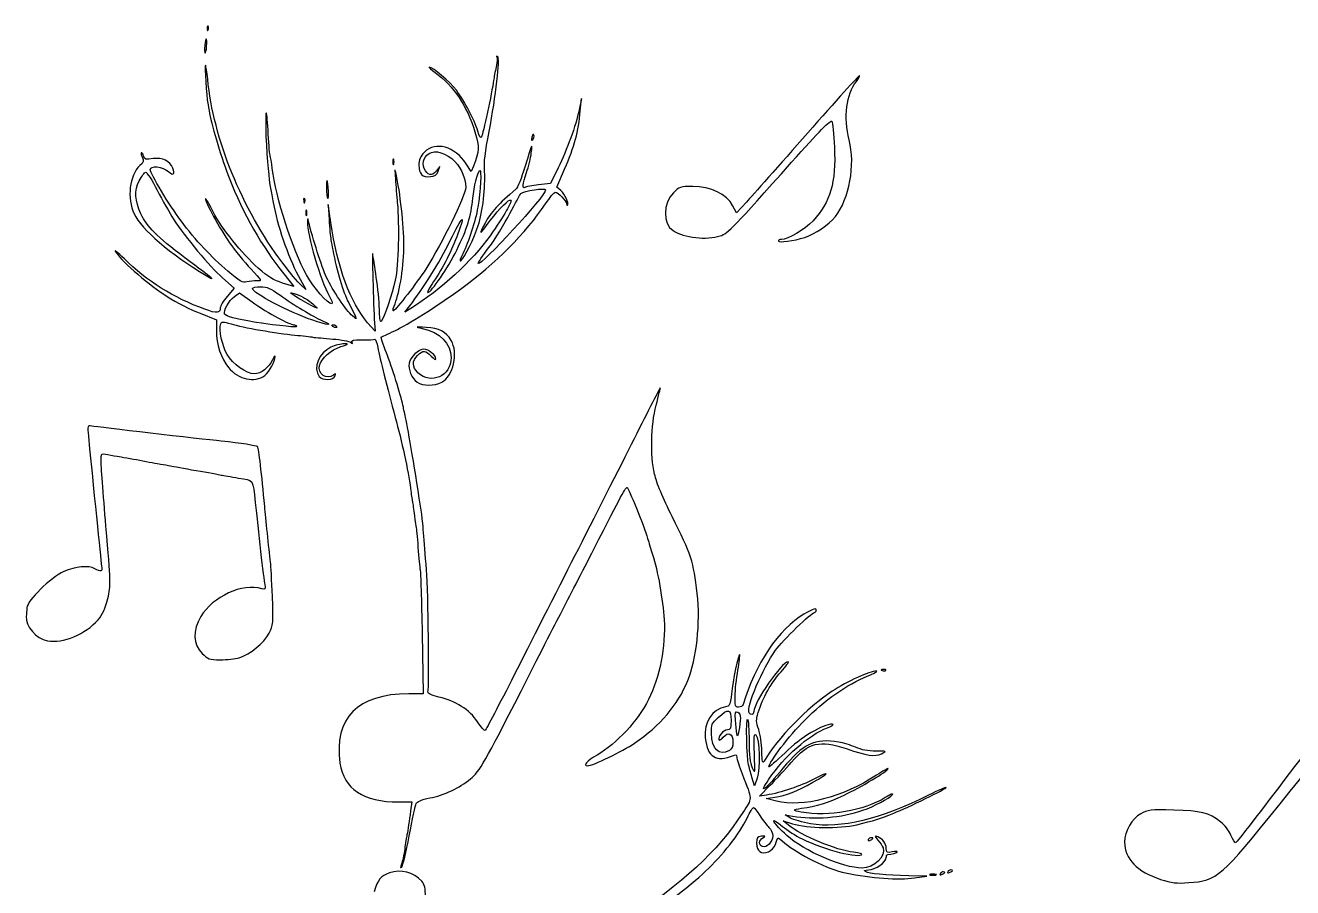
# Model space of a CAD drawing. Extents: x -605 to 778, y -197 to 423.
# Drawn here: x 360.9 to 597.2, y 261.8 to 422.5 of the extents above; entities that cross this region are included whole.
import ezdxf

# ---------------------------------------------------------------- set-up
doc = ezdxf.new("R2010")
doc.units = 0
doc.layers.add('Layer_1', color=7, linetype='CONTINUOUS')

msp = doc.modelspace()

# ---------------------------------------------------------------- linework, layer by layer
at = {"layer": 'Layer_1', "color": 7}
for points in [[(394.839758, 421.921435), (394.839758, 421.921435)], [(394.381147, 418.746435), (394.381147, 418.746435)], [(448.814758, 416.700324), (448.814758, 416.700324)], [(464.407536, 406.61088), (464.619202, 408.903935), (464.195869, 406.787268)], [(455.376425, 401.707268), (455.376425, 401.707268)], [(506.811425, 402.48338), (506.811425, 402.48338)], [(429.447258, 397.08588), (429.447258, 397.08588)], [(437.913925, 395.321991), (438.196147, 396.203935), (437.525869, 395.357268)], [(444.475591, 396.274491), (444.087536, 395.286713), (443.135036, 396.733102)], [(460.280036, 395.956991), (458.833647, 393.028935), (456.646425, 392.781991)], [(460.773925, 391.723657), (460.033091, 392.393935), (461.47948, 395.710046)], [(417.064758, 392.252824), (417.064758, 392.252824)], [(457.951702, 391.864768), (457.951702, 391.864768)], [(412.831425, 389.818657), (412.831425, 389.818657)], [(413.21948, 387.56088), (413.21948, 387.56088)], [(417.876147, 385.796991), (417.417536, 389.14838), (417.558647, 386.326157)], [(495.381425, 389.606991), (493.511702, 387.56088), (492.806147, 388.971991)], [(409.127258, 376.236713), (410.99698, 373.873102), (408.880314, 374.508102)], [(397.697258, 375.460602), (399.849202, 373.520324), (398.579202, 372.00338)], [(412.161147, 375.248935), (413.254758, 373.27338), (412.302258, 374.155324)], [(399.919758, 372.00338), (400.83698, 372.708935), (403.200591, 370.980324)], [(408.386425, 372.285602), (408.386425, 372.285602)], [(412.796147, 371.826991), (412.796147, 371.826991)], [(393.53448, 368.863657), (396.568369, 367.664213), (396.568369, 365.65338)], [(432.833925, 369.78088), (431.669758, 369.075324), (432.622258, 370.274768)], [(408.033647, 368.016991), (408.033647, 368.016991)], [(418.969758, 366.394213), (418.969758, 366.394213)], [(426.025314, 367.099768), (426.131147, 365.512268), (424.755314, 367.099768)], [(434.950591, 366.041435), (434.950591, 366.041435)], [(417.911425, 362.548935), (417.911425, 362.548935)], [(372.685314, 345.96838), (372.685314, 345.96838)], [(506.105869, 312.807268), (506.105869, 312.807268)], [(434.915314, 309.173657), (435.12698, 297.955324), (432.410591, 297.955324)], [(520.675591, 302.294491), (520.675591, 302.294491)], [(492.523925, 293.016435), (492.523925, 293.016435)], [(494.252536, 293.404491), (494.252536, 293.404491)], [(495.875314, 289.206435), (495.875314, 289.206435)], [(497.35698, 282.256713), (496.863091, 280.845602), (496.40448, 282.433102)], [(596.593369, 283.10338), (596.593369, 283.10338)], [(499.120869, 279.081713), (497.815591, 278.870046), (499.826425, 280.916157)], [(430.540869, 277.811713), (433.010314, 277.811713), (432.763369, 276.153657)], [(500.990591, 277.952824), (499.050314, 278.446713), (500.673091, 278.693657)], [(503.248369, 273.472546), (502.225314, 274.319213), (503.989202, 273.754768)], [(503.601147, 274.813102), (502.578091, 275.412824), (503.989202, 275.16588)], [(518.100314, 270.791435), (518.100314, 270.791435)], [(532.91698, 264.794213), (532.91698, 264.794213)], [(428.812258, 264.582546), (428.812258, 264.582546)], [(526.743369, 263.665324), (529.036425, 263.982824), (525.685036, 264.05338)], [(529.671425, 264.194491), (529.671425, 264.194491)], [(531.505869, 264.441435), (531.505869, 264.441435)]]:
    msp.add_lwpolyline(points, dxfattribs=at)
for points in [[(395.016147, 422.380046), (394.910314, 422.521157), (394.80448, 422.309491), (394.839758, 421.921435)], [(394.839758, 421.921435), (394.839758, 421.53338), (394.945591, 421.427546), (395.051425, 421.709768)], [(395.051425, 421.709768), (395.157258, 421.956713), (395.12198, 422.274213), (395.016147, 422.380046)], [(394.381147, 418.746435), (394.310591, 418.076157), (394.345869, 417.441157), (394.451702, 417.370602)], [(394.733925, 418.640602), (394.839758, 420.369213), (394.592814, 420.475046), (394.381147, 418.746435)], [(394.451702, 417.370602), (394.557536, 417.300046), (394.698647, 417.864491), (394.733925, 418.640602)], [(447.403647, 402.730324), (448.673647, 409.327268), (449.485036, 416.45338), (448.991147, 416.735602)], [(448.991147, 416.735602), (448.77948, 416.841435), (448.708925, 416.841435), (448.814758, 416.700324)], [(448.814758, 416.700324), (448.955869, 416.559213), (448.885314, 415.712546), (448.708925, 414.795324)], [(394.522258, 415.077546), (394.345869, 415.253935), (394.698647, 409.115602), (394.945591, 408.021991)], [(394.945591, 412.502268), (394.80448, 413.807546), (394.628091, 414.971713), (394.522258, 415.077546)], [(436.255869, 414.724768), (436.07948, 414.724768), (436.608647, 414.266157), (437.34948, 413.736991)], [(441.300591, 410.42088), (439.995314, 412.078935), (436.926147, 414.724768), (436.255869, 414.724768)], [(437.34948, 413.736991), (440.806702, 411.232268), (443.311425, 407.492824), (444.757814, 402.659768)], [(448.708925, 414.795324), (448.532536, 413.878102), (448.320869, 412.749213), (448.250314, 412.255324)], [(408.915591, 378.212268), (401.295591, 388.372268), (395.968647, 401.425046), (394.945591, 412.502268)], [(448.250314, 412.255324), (447.932814, 410.032824), (446.23948, 402.16588), (445.992536, 401.742546)], [(516.477536, 413.137268), (516.371702, 413.207824), (512.032536, 408.410046), (506.811425, 402.48338)], [(514.537258, 401.178102), (513.478925, 405.446713), (513.972814, 409.680046), (515.877814, 412.078935)], [(515.877814, 412.078935), (516.265869, 412.572824), (516.548091, 413.066713), (516.477536, 413.137268)], [(445.28698, 402.80088), (444.616702, 405.058657), (442.888091, 408.304213), (441.300591, 410.42088)], [(394.945591, 408.021991), (394.980869, 407.739768), (395.157258, 406.857824), (395.298369, 406.081713)], [(405.881702, 406.222824), (405.634758, 406.505046), (405.740591, 401.142824), (406.093369, 397.08588)], [(464.195869, 406.787268), (463.560869, 403.823935), (461.938091, 399.378935), (460.280036, 395.956991)], [(461.47948, 395.710046), (463.349202, 400.049213), (464.090036, 402.695046), (464.407536, 406.61088)], [(395.298369, 406.081713), (395.792258, 403.506435), (397.66198, 397.297546), (398.93198, 394.087268)], [(406.23448, 402.236435), (406.128647, 404.353102), (405.952258, 406.152268), (405.881702, 406.222824)], [(503.812814, 397.015324), (508.928091, 402.765602), (511.115314, 404.988102), (511.32698, 404.670602)], [(511.32698, 404.670602), (511.468091, 404.38838), (511.679758, 402.236435), (511.785591, 399.837546)], [(406.587258, 398.179491), (406.516702, 398.320602), (406.340314, 400.155046), (406.23448, 402.236435)], [(444.757814, 402.659768), (445.639758, 399.661157), (445.639758, 399.30838), (444.475591, 396.274491)], [(445.992536, 401.742546), (445.816147, 401.425046), (445.569202, 401.777824), (445.28698, 402.80088)], [(446.55698, 395.251435), (446.415869, 396.980046), (446.662814, 398.955602), (447.403647, 402.730324)], [(455.376425, 401.707268), (455.235314, 401.107546), (455.270591, 400.966435), (455.552814, 401.248657)], [(455.76448, 402.060046), (455.658647, 402.342268), (455.517536, 402.16588), (455.376425, 401.707268)], [(455.552814, 401.248657), (455.729202, 401.425046), (455.835036, 401.813102), (455.76448, 402.060046)], [(506.811425, 402.48338), (501.555036, 396.521435), (496.439758, 390.73588), (495.381425, 389.606991)], [(443.135036, 396.733102), (440.983091, 399.978657), (437.420036, 400.966435), (435.338647, 398.885046)], [(436.643925, 398.849768), (437.878647, 399.343657), (440.348091, 398.179491), (441.512258, 396.591991)], [(455.270591, 398.743935), (455.517536, 400.790046), (455.482258, 400.719491), (454.071147, 396.098102)], [(511.785591, 399.837546), (512.103091, 393.205324), (511.044758, 389.606991), (507.799202, 386.114491)], [(511.96198, 386.890602), (514.572536, 390.206713), (515.736702, 396.521435), (514.537258, 401.178102)], [(382.774758, 397.861991), (383.05698, 397.332824), (382.986425, 397.015324), (382.280869, 396.380324)], [(382.563091, 398.743935), (382.492536, 398.638102), (382.563091, 398.250046), (382.774758, 397.861991)], [(382.986425, 398.179491), (382.845314, 398.567546), (382.668925, 398.814491), (382.563091, 398.743935)], [(384.750314, 397.685602), (383.409758, 397.473935), (383.162814, 397.544491), (382.986425, 398.179491)], [(388.419202, 395.921713), (387.925314, 397.226991), (386.514202, 397.897268), (384.750314, 397.685602)], [(406.093369, 397.08588), (406.410869, 393.487546), (406.587258, 392.146991), (407.328091, 388.619213)], [(406.975314, 395.851157), (406.86948, 396.980046), (406.693091, 398.03838), (406.587258, 398.179491)], [(429.623647, 397.544491), (429.517814, 397.756157), (429.447258, 397.579768), (429.447258, 397.08588)], [(429.447258, 397.08588), (429.447258, 396.591991), (429.517814, 396.415602), (429.623647, 396.662546)], [(429.623647, 396.662546), (429.694202, 396.874213), (429.694202, 397.297546), (429.623647, 397.544491)], [(435.338647, 398.885046), (434.562536, 398.073657), (434.315591, 397.509213), (434.315591, 396.45088)], [(435.303369, 395.851157), (434.774202, 397.015324), (435.373925, 398.391157), (436.643925, 398.849768)], [(454.388647, 395.075046), (454.776702, 396.168657), (455.164758, 397.826713), (455.270591, 398.743935)], [(490.513091, 383.292268), (491.95948, 383.786157), (493.053091, 384.915046), (503.812814, 397.015324)], [(382.280869, 396.380324), (380.340591, 394.54588), (379.846702, 390.347824), (381.222536, 387.384491)], [(382.175036, 393.558102), (382.633647, 394.440046), (383.162814, 395.145602), (383.37448, 395.145602)], [(383.37448, 395.145602), (383.621425, 395.145602), (384.573925, 393.628657), (385.526425, 391.794213)], [(384.221147, 395.604213), (384.221147, 396.486157), (386.54948, 396.274491), (387.607814, 395.286713)], [(389.971425, 386.079213), (387.854758, 388.901435), (384.221147, 394.898657), (384.221147, 395.604213)], [(387.607814, 395.286713), (388.489758, 394.475324), (388.877814, 394.757546), (388.419202, 395.921713)], [(413.360591, 376.025046), (410.785314, 380.646435), (407.575036, 390.559491), (406.975314, 395.851157)], [(430.082258, 394.792824), (429.800036, 395.992268), (429.800036, 395.851157), (429.941147, 393.91088)], [(431.528647, 381.669491), (431.528647, 385.056157), (430.787814, 391.617824), (430.082258, 394.792824)], [(434.315591, 396.45088), (434.315591, 394.792824), (434.915314, 394.193102), (436.467536, 394.334213)], [(437.525869, 395.357268), (436.749758, 394.334213), (435.903091, 394.54588), (435.303369, 395.851157)], [(436.467536, 394.334213), (437.278925, 394.404768), (437.66698, 394.686991), (437.913925, 395.321991)], [(441.512258, 396.591991), (442.605869, 395.145602), (443.276147, 393.028935), (442.993925, 391.935324)], [(444.369758, 390.312546), (444.616702, 392.535046), (445.216425, 394.969213), (445.675036, 395.49838)], [(445.675036, 395.49838), (446.027814, 395.886435), (445.780869, 391.476713), (445.28698, 388.619213)], [(445.392814, 385.232546), (446.204202, 387.737268), (446.768647, 392.570324), (446.55698, 395.251435)], [(454.071147, 396.098102), (453.471425, 394.087268), (452.695314, 392.217546), (452.377814, 391.970602)], [(454.071147, 392.32338), (453.54198, 392.00588), (453.647814, 392.887824), (454.388647, 395.075046)], [(382.492536, 387.384491), (381.328369, 389.853935), (381.257814, 391.723657), (382.175036, 393.558102)], [(398.93198, 394.087268), (401.507258, 387.490324), (405.105591, 381.21088), (409.127258, 376.236713)], [(417.452814, 391.547268), (417.276425, 393.946157), (417.100036, 394.22838), (417.064758, 392.252824)], [(417.064758, 392.252824), (417.064758, 391.265046), (417.135314, 390.347824), (417.311702, 390.241991)], [(429.941147, 393.91088), (430.011702, 392.64088), (430.188091, 390.665324), (430.293925, 389.501157)], [(453.330314, 391.194491), (453.85948, 391.723657), (457.951702, 392.32338), (457.951702, 391.864768)], [(456.646425, 392.781991), (455.411702, 392.64088), (454.282814, 392.429213), (454.071147, 392.32338)], [(485.362536, 392.499768), (483.06948, 392.499768), (482.857814, 392.429213), (481.764202, 391.335602)], [(492.806147, 388.971991), (491.783091, 391.05338), (488.713925, 392.499768), (485.362536, 392.499768)], [(385.526425, 391.794213), (386.478925, 389.959768), (387.854758, 387.525602), (388.560314, 386.396713)], [(394.522258, 390.206713), (394.275314, 389.959768), (397.309202, 384.421157), (399.002536, 382.022268)], [(395.968647, 387.772546), (395.227814, 389.183657), (394.592814, 390.277268), (394.522258, 390.206713)], [(413.007814, 390.277268), (412.90198, 390.41838), (412.796147, 390.206713), (412.831425, 389.818657)], [(413.043091, 389.606991), (413.148925, 389.853935), (413.113647, 390.171435), (413.007814, 390.277268)], [(417.311702, 390.241991), (417.452814, 390.171435), (417.523369, 390.73588), (417.452814, 391.547268)], [(442.993925, 391.935324), (442.323647, 389.324768), (437.913925, 380.57588), (435.268091, 376.624768)], [(441.371147, 380.646435), (443.276147, 384.491713), (444.087536, 387.102268), (444.369758, 390.312546)], [(457.951702, 391.864768), (457.951702, 390.806435), (445.886702, 377.647824), (445.357536, 378.141713)], [(452.377814, 391.970602), (449.238091, 389.360046), (447.650591, 387.596157), (446.662814, 385.691157)], [(451.460591, 389.959768), (451.742814, 389.677546), (450.190591, 387.066991), (447.580036, 383.327546)], [(447.615314, 386.149768), (449.343925, 388.442824), (451.143091, 390.241991), (451.460591, 389.959768)], [(451.284202, 387.455046), (452.27198, 389.360046), (453.189202, 391.018102), (453.330314, 391.194491)], [(457.916425, 389.254213), (458.727814, 390.453657), (459.539202, 391.441435), (459.750869, 391.441435)], [(459.750869, 391.441435), (460.244758, 391.441435), (461.832258, 389.78338), (461.832258, 389.289491)], [(462.008647, 389.042546), (462.326147, 389.360046), (461.585314, 390.982824), (460.773925, 391.723657)], [(481.764202, 391.335602), (479.823925, 389.395324), (479.788647, 385.550046), (481.693647, 384.280046)], [(404.364758, 377.259768), (401.260314, 380.046713), (397.591425, 384.632824), (395.968647, 387.772546)], [(407.328091, 388.619213), (408.13948, 384.526991), (410.291425, 378.529768), (412.161147, 375.248935)], [(412.831425, 389.818657), (412.831425, 389.430602), (412.937258, 389.324768), (413.043091, 389.606991)], [(413.395869, 388.019491), (413.290036, 388.231157), (413.21948, 388.054768), (413.21948, 387.56088)], [(413.21948, 387.56088), (413.21948, 387.066991), (413.290036, 386.890602), (413.395869, 387.137546)], [(413.395869, 387.137546), (413.466425, 387.349213), (413.466425, 387.772546), (413.395869, 388.019491)], [(430.293925, 389.501157), (430.68198, 385.197268), (430.505591, 377.894768), (429.905869, 375.037268)], [(440.171702, 382.410324), (442.500036, 387.172824), (443.029202, 387.596157), (441.582814, 383.680324)], [(442.076702, 373.379213), (448.638369, 378.176991), (454.247536, 383.821435), (457.916425, 389.254213)], [(445.28698, 388.619213), (444.863647, 386.043935), (443.593647, 382.16338), (442.500036, 379.976157)], [(461.832258, 389.289491), (461.832258, 389.042546), (461.902814, 388.936713), (462.008647, 389.042546)], [(381.222536, 387.384491), (382.598369, 384.456435), (387.960591, 379.905602), (394.628091, 375.919213)], [(390.67698, 379.200046), (385.420591, 383.186435), (383.656702, 384.950324), (382.492536, 387.384491)], [(388.560314, 386.396713), (390.712258, 383.11588), (395.368925, 377.506713), (397.697258, 375.460602)], [(398.685036, 376.730602), (395.615869, 379.341157), (392.723091, 382.445602), (389.971425, 386.079213)], [(413.53698, 385.902824), (413.431147, 383.645046), (416.006425, 374.825602), (417.593925, 372.144491)], [(413.748647, 385.97338), (413.607536, 386.60838), (413.572258, 386.60838), (413.53698, 385.902824)], [(417.100036, 375.566435), (416.218091, 377.471435), (414.48948, 382.868935), (413.748647, 385.97338)], [(417.558647, 386.326157), (417.66448, 384.773935), (417.805591, 383.11588), (417.911425, 382.621991)], [(424.755314, 367.099768), (421.545036, 370.839213), (419.110869, 377.471435), (417.876147, 385.796991)], [(442.147258, 378.635602), (442.782258, 379.200046), (444.687258, 383.045324), (445.392814, 385.232546)], [(446.662814, 385.691157), (445.392814, 383.256991), (445.498647, 383.327546), (447.615314, 386.149768)], [(447.368369, 381.140324), (448.532536, 382.692546), (450.296425, 385.550046), (451.284202, 387.455046)], [(507.799202, 386.114491), (506.282258, 384.491713), (503.107258, 382.621991), (501.907814, 382.621991)], [(506.24698, 383.010046), (508.187258, 383.609768), (510.727258, 385.373657), (511.96198, 386.890602)], [(447.580036, 383.327546), (444.263925, 378.635602), (438.443091, 373.27338), (432.833925, 369.78088)], [(441.582814, 383.680324), (440.52448, 380.681713), (438.795869, 377.295046), (437.067258, 374.790324)], [(481.693647, 384.280046), (483.775036, 382.939491), (487.973091, 382.48088), (490.513091, 383.292268)], [(501.343369, 382.304491), (501.343369, 381.986991), (504.306702, 382.375046), (506.24698, 383.010046)], [(379.423369, 378.98838), (378.082814, 380.293657), (377.377258, 380.89338), (377.800591, 380.25838)], [(399.002536, 382.022268), (399.990314, 380.611157), (401.78948, 378.423935), (402.953647, 377.153935)], [(417.911425, 382.621991), (417.98198, 382.128102), (418.158369, 381.281435), (418.264202, 380.681713)], [(418.264202, 380.681713), (419.040314, 376.624768), (420.133925, 372.920602), (421.227536, 370.803935)], [(425.707814, 379.976157), (425.566702, 380.999213), (425.813647, 370.41588), (426.025314, 367.099768)], [(429.870591, 370.662824), (430.752536, 372.814768), (431.563925, 377.965324), (431.528647, 381.669491)], [(432.622258, 370.274768), (435.12698, 373.449768), (438.090314, 378.247546), (440.171702, 382.410324)], [(435.973647, 372.744213), (436.643925, 372.779491), (439.783647, 377.365602), (441.371147, 380.646435)], [(445.357536, 378.141713), (445.28698, 378.247546), (446.168925, 379.588102), (447.368369, 381.140324)], [(501.907814, 382.621991), (501.590314, 382.621991), (501.343369, 382.48088), (501.343369, 382.304491)], [(377.800591, 380.25838), (379.24698, 378.247546), (384.115314, 374.014213), (387.360869, 372.00338)], [(394.381147, 369.639768), (388.630869, 371.721157), (383.515591, 374.896157), (379.423369, 378.98838)], [(394.628091, 375.919213), (396.603647, 374.755046), (396.321425, 375.001991), (390.67698, 379.200046)], [(412.302258, 374.155324), (411.737814, 374.649213), (410.256147, 376.483657), (408.915591, 378.212268)], [(426.378091, 375.566435), (426.095869, 377.40088), (425.813647, 379.411713), (425.707814, 379.976157)], [(442.500036, 379.976157), (442.006147, 379.023657), (441.865036, 378.423935), (442.147258, 378.635602)], [(402.212814, 374.719768), (401.436702, 374.508102), (400.907536, 374.825602), (398.685036, 376.730602)], [(402.953647, 377.153935), (405.070314, 374.896157), (405.105591, 374.86088), (404.117814, 374.896157)], [(408.880314, 374.508102), (407.257536, 375.001991), (406.163925, 375.672268), (404.364758, 377.259768)], [(418.052536, 370.627546), (417.311702, 370.627546), (414.665869, 373.661435), (413.360591, 376.025046)], [(435.268091, 376.624768), (433.292536, 373.661435), (429.694202, 369.110602), (429.517814, 369.322268)], [(404.117814, 374.896157), (403.553369, 374.931435), (402.706702, 374.86088), (402.212814, 374.719768)], [(403.271147, 373.485046), (403.271147, 373.661435), (403.941425, 373.802546), (404.788091, 373.802546)], [(414.348369, 367.628935), (410.185591, 369.040046), (403.271147, 372.673657), (403.271147, 373.485046)], [(404.788091, 373.802546), (406.022814, 373.802546), (406.693091, 373.520324), (408.386425, 372.285602)], [(421.968369, 368.334491), (420.698369, 369.46338), (418.264202, 373.061713), (417.100036, 375.566435)], [(426.942536, 369.639768), (426.907258, 371.05088), (426.660314, 373.731991), (426.378091, 375.566435)], [(429.905869, 375.037268), (429.341425, 372.391435), (427.82448, 367.981713), (427.260036, 367.346713)], [(429.800036, 365.618102), (432.26948, 366.746991), (437.561147, 370.09838), (442.076702, 373.379213)], [(437.067258, 374.790324), (436.326425, 373.661435), (435.832536, 372.744213), (435.973647, 372.744213)], [(387.360869, 372.00338), (389.08948, 370.909768), (391.876425, 369.498657), (393.53448, 368.863657)], [(398.579202, 372.00338), (397.838369, 371.191991), (397.273925, 370.204213), (397.273925, 369.886713)], [(398.085314, 368.722546), (397.838369, 369.357546), (398.861425, 371.156713), (399.919758, 372.00338)], [(403.200591, 370.980324), (404.505869, 370.063102), (406.657814, 368.722546), (408.033647, 368.016991)], [(408.386425, 372.285602), (411.067536, 370.345324), (414.348369, 368.369768), (416.359202, 367.487824)], [(410.855869, 372.285602), (410.185591, 372.779491), (410.185591, 372.814768), (411.032258, 372.567824)], [(413.678091, 370.627546), (412.513925, 371.262546), (411.243925, 372.00338), (410.855869, 372.285602)], [(411.032258, 372.567824), (411.526147, 372.426713), (412.302258, 372.109213), (412.796147, 371.826991)], [(412.796147, 371.826991), (413.290036, 371.580046), (414.17198, 370.945046), (414.736425, 370.451157)], [(417.593925, 372.144491), (418.123091, 371.191991), (418.29948, 370.627546), (418.052536, 370.627546)], [(397.273925, 369.886713), (397.273925, 368.82838), (396.674202, 368.793102), (394.381147, 369.639768)], [(403.623925, 367.24088), (400.237258, 367.770046), (398.261702, 368.299213), (398.085314, 368.722546)], [(414.736425, 370.451157), (415.724202, 369.569213), (415.688925, 369.569213), (413.678091, 370.627546)], [(421.227536, 370.803935), (422.885591, 367.55838), (422.920869, 367.523102), (421.968369, 368.334491)], [(427.260036, 367.346713), (427.118925, 367.170324), (426.977814, 368.228657), (426.942536, 369.639768)], [(429.517814, 369.322268), (429.41198, 369.392824), (429.588369, 369.992546), (429.870591, 370.662824)], [(398.543925, 361.20838), (397.626702, 362.760602), (396.991702, 365.865046), (397.379758, 366.888102)], [(397.379758, 366.888102), (397.556147, 367.346713), (397.767814, 367.346713), (399.284758, 366.888102)], [(399.284758, 366.888102), (401.366147, 366.253102), (407.857258, 365.124213), (411.208647, 364.806713)], [(411.526147, 366.464768), (411.702536, 366.147268), (408.703925, 366.464768), (403.623925, 367.24088)], [(408.033647, 368.016991), (409.374202, 367.311435), (410.67948, 366.746991), (410.926425, 366.746991)], [(410.926425, 366.746991), (411.138091, 366.746991), (411.420314, 366.60588), (411.526147, 366.464768)], [(416.359202, 367.487824), (418.546425, 366.500046), (417.452814, 366.570602), (414.348369, 367.628935)], [(418.652258, 366.253102), (418.017258, 366.500046), (417.911425, 366.746991), (418.405314, 366.746991)], [(418.405314, 366.746991), (418.61698, 366.746991), (418.863925, 366.60588), (418.969758, 366.394213)], [(418.969758, 366.394213), (419.075591, 366.182546), (418.93448, 366.147268), (418.652258, 366.253102)], [(435.656147, 366.253102), (433.574758, 366.358935), (433.53948, 366.358935), (434.950591, 366.041435)], [(440.312814, 363.818935), (439.325036, 365.476991), (438.125591, 366.076713), (435.656147, 366.253102)], [(396.568369, 365.65338), (396.568369, 363.11338), (397.415036, 360.467546), (398.790869, 358.774213)], [(411.208647, 364.806713), (412.58448, 364.665602), (414.066147, 364.524491), (414.560036, 364.418657)], [(414.560036, 364.418657), (415.053925, 364.348102), (416.71198, 364.206991), (418.264202, 364.06588)], [(418.264202, 364.06588), (419.816425, 363.960046), (421.298091, 363.677824), (421.580314, 363.466157)], [(421.827258, 363.501435), (421.650869, 363.818935), (422.10948, 363.924768), (423.69698, 363.924768)], [(423.69698, 363.924768), (424.896425, 363.924768), (425.954758, 363.960046), (426.095869, 364.030602)], [(426.095869, 364.030602), (426.23698, 364.06588), (426.483925, 363.395602), (426.660314, 362.513657)], [(428.247814, 361.52588), (427.648091, 363.042824), (427.224758, 364.348102), (427.295314, 364.418657)], [(427.295314, 364.418657), (427.365869, 364.453935), (428.494758, 365.01838), (429.800036, 365.618102)], [(434.950591, 366.041435), (438.231425, 365.33588), (440.312814, 363.219213), (440.312814, 360.608657)], [(417.911425, 362.548935), (415.653647, 361.52588), (414.524758, 358.703657), (415.724202, 357.08088)], [(415.75948, 359.126991), (416.07698, 360.467546), (417.946702, 362.090324), (419.781147, 362.654768)], [(420.380869, 363.183935), (419.816425, 363.183935), (418.687536, 362.901713), (417.911425, 362.548935)], [(419.781147, 362.654768), (421.227536, 363.11338), (421.298091, 363.183935), (420.380869, 363.183935)], [(421.580314, 363.466157), (422.003647, 363.148657), (422.038925, 363.148657), (421.827258, 363.501435)], [(426.660314, 362.513657), (427.048369, 360.467546), (428.388925, 355.034768), (429.905869, 349.46088)], [(431.31698, 351.753935), (430.99948, 353.517824), (429.235591, 358.98588), (428.247814, 361.52588)], [(435.232814, 362.16088), (434.245036, 362.16088), (432.692814, 360.714491), (432.481147, 359.550324)], [(434.068647, 361.031991), (435.12698, 362.019768), (435.585591, 362.019768), (436.608647, 360.89088)], [(437.490591, 360.361713), (437.490591, 361.031991), (436.114758, 362.16088), (435.232814, 362.16088)], [(438.584202, 356.022546), (440.771425, 357.116157), (441.723925, 361.52588), (440.312814, 363.818935)], [(403.659202, 357.574768), (402.177536, 357.574768), (399.56698, 359.444491), (398.543925, 361.20838)], [(407.010591, 360.185324), (406.375591, 358.774213), (404.823369, 357.574768), (403.659202, 357.574768)], [(405.564202, 357.292546), (406.481425, 358.03338), (407.50448, 359.903102), (407.50448, 360.820324)], [(407.50448, 360.820324), (407.469202, 361.067268), (407.257536, 360.785046), (407.010591, 360.185324)], [(432.481147, 359.550324), (432.26948, 358.421435), (432.975036, 356.728102), (433.998091, 356.022546)], [(434.139202, 357.786435), (433.045591, 358.809491), (433.010314, 360.044213), (434.068647, 361.031991)], [(440.312814, 360.608657), (440.312814, 357.186713), (436.608647, 355.49338), (434.139202, 357.786435)], [(436.608647, 360.89088), (437.102536, 360.361713), (437.490591, 360.114768), (437.490591, 360.361713)], [(398.790869, 358.774213), (400.660591, 356.516435), (403.729758, 355.846157), (405.564202, 357.292546)], [(418.405314, 357.363102), (417.170591, 356.375324), (415.371425, 357.574768), (415.75948, 359.126991)], [(415.724202, 357.08088), (416.288647, 356.304768), (418.475869, 356.410602), (418.722814, 357.221991)], [(418.722814, 357.221991), (418.863925, 357.645324), (418.793369, 357.680602), (418.405314, 357.363102)], [(433.998091, 356.022546), (435.056425, 355.316991), (437.208369, 355.281713), (438.584202, 356.022546)], [(479.330036, 354.999491), (479.294758, 355.034768), (477.107536, 350.766157), (474.426425, 345.474491)], [(478.553925, 351.753935), (479.012536, 353.517824), (479.365314, 354.964213), (479.330036, 354.999491)], [(431.810869, 349.46088), (431.63448, 350.342824), (431.422814, 351.36588), (431.31698, 351.753935)], [(478.271702, 338.877546), (477.425036, 342.511157), (477.566147, 347.87338), (478.553925, 351.753935)], [(373.320314, 347.838102), (372.508925, 347.979213), (372.508925, 347.908657), (372.685314, 345.96838)], [(397.450314, 345.051157), (393.675591, 345.439213), (374.202258, 347.696991), (373.320314, 347.838102)], [(429.905869, 349.46088), (431.105314, 345.086435), (432.304758, 339.583102), (432.763369, 336.231713)], [(434.844758, 331.469213), (433.645314, 339.371435), (432.375314, 347.061991), (431.810869, 349.46088)], [(372.685314, 345.96838), (373.920036, 333.444768), (375.084202, 322.014768), (375.190036, 321.52088)], [(404.258925, 343.992824), (404.047258, 344.204491), (401.119202, 344.663102), (397.450314, 345.051157)], [(474.426425, 345.474491), (471.780591, 340.182824), (466.806425, 330.41088), (463.38448, 323.708102)], [(375.048925, 341.488102), (375.048925, 342.722824), (375.11948, 342.828657), (375.895591, 342.616991)], [(405.564202, 332.880324), (405.035036, 338.736435), (404.435314, 343.816435), (404.258925, 343.992824)], [(375.966147, 329.176157), (375.472258, 335.208657), (375.048925, 340.747268), (375.048925, 341.488102)], [(375.895591, 342.616991), (376.318925, 342.511157), (377.34198, 342.334768), (378.082814, 342.228935)], [(378.082814, 342.228935), (378.823647, 342.087824), (380.728647, 341.770324), (382.280869, 341.488102)], [(382.280869, 341.488102), (383.833091, 341.170602), (385.59698, 340.853102), (386.161425, 340.782546)], [(386.161425, 340.782546), (386.761147, 340.676713), (387.572536, 340.535602), (387.995869, 340.465046)], [(387.995869, 340.465046), (388.419202, 340.359213), (390.571147, 339.971157), (392.758369, 339.583102)], [(392.758369, 339.583102), (394.945591, 339.195046), (397.062258, 338.842268), (397.450314, 338.736435)], [(397.450314, 338.736435), (397.838369, 338.66588), (399.284758, 338.418935), (400.695869, 338.171991)], [(400.695869, 338.171991), (403.553369, 337.71338), (403.341702, 338.03088), (403.800314, 333.58588)], [(481.552536, 330.975324), (479.859202, 334.326713), (478.589202, 337.360602), (478.271702, 338.877546)], [(432.763369, 336.231713), (432.869202, 335.243935), (433.045591, 334.185602), (433.116147, 333.797546)], [(466.947536, 324.942824), (472.27448, 335.349768), (472.838925, 336.408102), (473.121147, 336.408102)], [(473.121147, 336.408102), (473.368091, 336.408102), (476.260869, 329.317268), (476.966425, 326.883102)], [(403.800314, 333.58588), (404.294202, 328.858657), (405.387814, 319.192546), (405.564202, 318.310602)], [(433.116147, 333.797546), (433.186702, 333.444768), (433.327814, 332.245324), (433.468925, 331.151713)], [(406.657814, 322.47338), (406.340314, 325.119213), (405.740591, 330.798935), (405.564202, 332.880324)], [(433.468925, 331.151713), (433.574758, 330.058102), (433.751147, 329.105602), (433.786425, 328.999768)], [(435.726702, 321.062268), (435.303369, 326.883102), (435.021147, 330.234491), (434.844758, 331.469213)], [(486.209202, 316.652546), (485.538925, 322.614491), (485.080314, 323.955046), (481.552536, 330.975324)], [(376.318925, 315.735324), (376.883369, 318.169491), (376.883369, 318.628102), (375.966147, 329.176157)], [(433.786425, 328.999768), (433.85698, 328.893935), (433.998091, 327.23588), (434.139202, 325.295602)], [(476.966425, 326.883102), (477.178091, 326.212824), (477.601425, 324.872268), (477.883647, 323.919768)], [(434.139202, 325.295602), (434.280314, 323.355324), (434.456702, 321.450324), (434.562536, 321.062268)], [(460.950314, 313.301157), (462.149758, 315.629491), (464.866147, 320.88588), (466.947536, 324.942824)], [(477.883647, 323.919768), (478.836147, 320.991713), (479.823925, 315.382546), (480.035591, 311.784213)], [(373.920036, 321.273935), (372.720591, 321.944213), (370.251147, 321.697268), (368.13448, 320.744768)], [(375.190036, 321.52088), (375.366425, 320.780046), (374.943091, 320.709491), (373.920036, 321.273935)], [(407.010591, 316.12338), (406.86948, 319.051435), (406.728369, 321.908935), (406.657814, 322.47338)], [(463.38448, 323.708102), (459.997814, 317.005324), (454.882536, 307.021713), (452.095591, 301.483102)], [(368.13448, 320.744768), (365.559202, 319.545324), (361.325869, 315.382546), (361.220036, 313.971435)], [(434.562536, 321.062268), (434.633091, 320.674213), (434.80948, 315.311991), (434.915314, 309.173657)], [(436.008925, 298.272824), (436.255869, 299.436991), (436.07948, 316.723102), (435.726702, 321.062268)], [(405.035036, 317.534491), (401.47198, 318.66338), (395.862814, 316.088102), (393.640314, 312.348657)], [(405.564202, 318.310602), (405.705314, 317.463935), (405.634758, 317.358102), (405.035036, 317.534491)], [(484.445314, 300.424768), (486.103369, 304.552268), (486.844202, 311.184491), (486.209202, 316.652546)], [(374.48448, 311.748935), (375.366425, 312.807268), (375.860314, 313.865602), (376.318925, 315.735324)], [(406.375591, 309.244213), (407.18698, 310.761157), (407.18698, 311.04338), (407.010591, 316.12338)], [(361.114202, 312.419213), (360.937814, 310.584768), (362.983925, 308.221157), (365.065314, 307.833102)], [(361.220036, 313.971435), (361.220036, 313.406991), (361.14948, 312.701435), (361.114202, 312.419213)], [(393.640314, 312.348657), (392.123369, 309.738102), (392.193925, 307.198102), (393.887258, 305.504768)], [(453.365591, 298.484491), (456.328925, 304.305324), (459.750869, 310.972824), (460.950314, 313.301157)], [(506.105869, 312.807268), (501.48448, 310.161435), (496.933647, 303.388102), (494.781702, 295.944491)], [(500.814202, 306.069213), (502.190036, 307.938935), (507.51698, 313.124768), (508.046147, 313.124768)], [(508.398925, 313.477546), (508.398925, 314.006713), (508.010869, 313.90088), (506.105869, 312.807268)], [(508.046147, 313.124768), (508.222536, 313.124768), (508.398925, 313.301157), (508.398925, 313.477546)], [(365.065314, 307.833102), (367.993369, 307.339213), (372.156147, 309.067824), (374.48448, 311.748935)], [(480.035591, 311.784213), (480.353091, 306.845324), (479.224202, 301.024491), (477.142814, 296.896991)], [(400.801702, 304.69338), (402.812536, 305.293102), (405.458369, 307.445046), (406.375591, 309.244213)], [(393.887258, 305.504768), (394.980869, 304.411157), (395.263091, 304.305324), (397.273925, 304.305324)], [(494.146702, 305.293102), (493.899758, 305.504768), (492.841425, 300.354213), (492.59448, 297.955324)], [(493.793925, 302.365046), (494.040869, 303.881991), (494.18198, 305.222546), (494.146702, 305.293102)], [(495.875314, 294.427546), (495.275591, 295.415324), (498.415314, 302.78838), (500.814202, 306.069213)], [(397.273925, 304.305324), (398.508647, 304.305324), (400.096147, 304.481713), (400.801702, 304.69338)], [(503.177814, 303.952546), (501.978369, 303.952546), (496.757258, 296.367824), (496.757258, 294.639213)], [(501.837258, 302.082824), (502.75448, 303.10588), (503.38948, 303.952546), (503.177814, 303.952546)], [(520.887258, 302.506157), (520.499202, 302.506157), (520.393369, 302.400324), (520.675591, 302.294491)], [(521.345869, 302.329768), (521.48698, 302.435602), (521.275314, 302.541435), (520.887258, 302.506157)], [(452.095591, 301.483102), (449.273369, 295.944491), (446.839202, 291.323102), (446.698091, 291.181991)], [(474.532258, 288.783102), (479.330036, 292.028657), (482.575591, 295.838657), (484.445314, 300.424768)], [(493.264758, 297.531991), (493.300036, 298.625602), (493.511702, 300.812824), (493.793925, 302.365046)], [(497.568647, 294.462824), (498.415314, 297.179213), (500.073369, 300.142546), (501.837258, 302.082824)], [(506.24698, 293.051713), (509.915869, 296.75588), (514.219758, 299.754491), (517.923925, 301.236157)], [(519.617258, 302.188657), (518.382536, 302.188657), (514.149202, 300.283657), (511.397536, 298.449213)], [(517.923925, 301.236157), (519.193925, 301.765324), (519.934758, 302.188657), (519.617258, 302.188657)], [(520.675591, 302.294491), (520.922536, 302.188657), (521.240036, 302.223935), (521.345869, 302.329768)], [(432.410591, 297.955324), (422.920869, 297.955324), (418.440591, 293.439768), (419.604758, 285.043657)], [(438.055036, 297.355602), (436.749758, 297.673102), (435.938369, 298.02588), (436.008925, 298.272824)], [(443.946425, 282.115602), (445.60448, 283.456157), (446.698091, 285.396435), (453.365591, 298.484491)], [(492.59448, 297.955324), (492.382814, 295.873935), (492.27698, 295.662268), (491.465591, 295.521157)], [(511.397536, 298.449213), (506.670314, 295.344768), (501.16698, 289.700324), (498.662258, 285.431713)], [(445.251702, 292.769491), (443.770036, 294.991991), (441.15948, 296.650046), (438.055036, 297.355602)], [(477.142814, 296.896991), (475.202536, 293.016435), (471.216147, 288.712546), (467.547258, 286.560602)], [(491.465591, 295.521157), (489.066702, 295.203657), (487.373369, 292.593102), (487.690869, 289.735602)], [(493.935036, 295.48588), (493.300036, 295.48588), (493.22948, 295.697546), (493.264758, 297.531991)], [(494.781702, 295.944491), (494.711147, 295.697546), (494.323091, 295.48588), (493.935036, 295.48588)], [(606.541702, 295.838657), (606.400591, 295.80338), (601.920314, 290.08838), (596.593369, 283.10338)], [(488.855036, 290.582268), (488.819758, 292.205046), (488.925591, 292.487268), (490.125036, 293.58088)], [(490.125036, 293.58088), (492.030036, 295.309491), (492.523925, 295.16838), (492.523925, 293.016435)], [(492.523925, 293.016435), (492.523925, 291.499491), (492.418091, 291.252546), (491.853647, 291.252546)], [(493.370591, 293.086991), (493.22948, 294.498102), (493.300036, 294.745046), (493.758647, 294.568657)], [(493.582258, 290.546991), (493.54698, 291.04088), (493.441147, 292.169768), (493.370591, 293.086991)], [(493.758647, 294.568657), (494.040869, 294.427546), (494.287814, 293.933657), (494.252536, 293.404491)], [(494.252536, 293.404491), (494.252536, 292.910602), (494.111425, 291.852268), (493.970314, 291.076157)], [(495.76948, 284.726157), (495.45198, 285.925602), (495.275591, 293.545602), (495.593091, 293.26338)], [(495.593091, 293.26338), (495.734202, 293.086991), (495.875314, 291.252546), (495.875314, 289.206435)], [(496.757258, 294.639213), (496.757258, 294.004213), (496.228091, 293.89838), (495.875314, 294.427546)], [(497.67448, 291.287824), (497.180591, 292.698935), (497.180591, 293.122268), (497.568647, 294.462824)], [(499.57948, 284.37338), (499.57948, 285.220046), (503.354202, 290.158935), (506.24698, 293.051713)], [(446.698091, 291.181991), (446.55698, 291.005602), (445.92198, 291.746435), (445.251702, 292.769491)], [(491.853647, 291.252546), (491.112814, 291.252546), (489.948647, 289.911991), (490.266147, 289.418102)], [(491.077536, 289.876713), (491.994758, 291.005602), (492.876702, 290.546991), (492.876702, 288.994768)], [(493.970314, 291.076157), (493.723369, 290.017824), (493.652814, 289.876713), (493.582258, 290.546991)], [(496.863091, 286.842824), (496.757258, 289.947268), (496.792536, 290.652824), (497.145314, 290.300046)], [(498.274202, 287.23088), (498.238925, 288.571435), (497.99198, 290.40588), (497.67448, 291.287824)], [(499.57948, 282.045046), (502.43698, 286.313657), (506.952536, 290.264768), (510.480314, 291.640602)], [(511.397536, 292.31088), (509.668925, 292.346157), (505.576702, 289.876713), (502.578091, 286.983935)], [(510.480314, 291.640602), (511.397536, 291.99338), (511.785591, 292.275602), (511.397536, 292.31088)], [(465.783369, 284.549768), (466.700591, 284.549768), (472.309758, 287.266157), (474.532258, 288.783102)], [(487.690869, 289.735602), (488.14948, 286.137268), (489.701702, 285.149491), (492.982536, 286.490046)], [(492.206425, 287.371991), (490.266147, 286.348935), (488.925591, 287.689491), (488.855036, 290.582268)], [(490.266147, 289.418102), (490.37198, 289.241713), (490.724758, 289.45338), (491.077536, 289.876713)], [(492.876702, 288.994768), (492.876702, 288.112824), (492.665036, 287.654213), (492.206425, 287.371991)], [(495.875314, 289.206435), (495.910591, 286.490046), (496.051702, 285.078935), (496.475036, 284.196991)], [(497.145314, 290.300046), (497.850869, 289.594491), (497.99198, 283.985324), (497.35698, 282.256713)], [(512.59698, 288.959491), (508.222536, 289.735602), (505.858925, 288.606713), (502.190036, 284.091157)], [(503.742258, 285.184768), (506.952536, 288.924213), (509.033925, 289.418102), (514.008091, 287.760046)], [(515.736702, 288.006991), (514.854758, 288.395046), (513.443647, 288.81838), (512.59698, 288.959491)], [(594.900036, 277.494213), (599.980036, 283.808935), (604.248647, 288.959491), (604.460314, 288.959491)], [(467.547258, 286.560602), (465.642258, 285.431713), (464.830869, 284.549768), (465.783369, 284.549768)], [(492.982536, 286.490046), (493.405869, 286.666435), (493.582258, 286.560602), (493.582258, 286.137268)], [(493.582258, 286.137268), (493.582258, 285.819768), (494.040869, 284.408657), (494.570036, 283.032824)], [(496.475036, 284.196991), (497.03948, 282.997546), (497.03948, 283.068102), (496.863091, 286.842824)], [(498.662258, 285.431713), (498.380036, 284.902546), (498.274202, 285.290602), (498.274202, 287.23088)], [(502.578091, 286.983935), (500.920036, 285.396435), (499.57948, 284.232268), (499.57948, 284.37338)], [(514.008091, 287.760046), (517.959202, 286.384213), (519.26448, 286.207824), (520.569758, 286.807546)], [(519.511425, 287.301435), (518.100314, 287.266157), (516.795036, 287.513102), (515.736702, 288.006991)], [(520.569758, 286.807546), (521.592814, 287.301435), (521.592814, 287.301435), (519.511425, 287.301435)], [(419.604758, 285.043657), (420.275036, 280.281157), (423.979202, 277.811713), (430.540869, 277.811713)], [(496.40448, 282.433102), (496.157536, 283.315046), (495.875314, 284.338102), (495.76948, 284.726157)], [(502.190036, 284.091157), (498.94448, 280.104768), (497.462814, 278.940602), (499.57948, 282.045046)], [(499.826425, 280.916157), (500.955314, 282.080324), (502.719202, 283.985324), (503.742258, 285.184768)], [(507.763925, 281.480602), (510.974202, 283.279768), (511.115314, 283.703102), (507.940314, 282.045046)], [(513.584758, 279.081713), (516.583369, 280.492824), (521.80448, 283.597268), (521.80448, 284.020602)], [(521.80448, 284.020602), (521.80448, 284.091157), (520.816702, 283.561991), (519.617258, 282.78588)], [(436.326425, 278.552546), (438.972258, 279.046435), (441.935591, 280.457546), (443.946425, 282.115602)], [(494.570036, 283.032824), (496.545591, 278.093935), (496.510314, 278.552546), (494.711147, 275.836157)], [(507.940314, 282.045046), (505.470869, 280.775046), (501.80198, 279.540324), (499.120869, 279.081713)], [(500.673091, 278.693657), (502.75448, 279.011157), (504.835869, 279.822546), (507.763925, 281.480602)], [(519.617258, 282.78588), (513.267258, 278.65838), (505.92948, 276.75338), (500.990591, 277.952824)], [(596.593369, 283.10338), (591.266425, 276.083102), (586.786147, 270.297546), (586.645036, 270.226991)], [(505.647258, 276.647546), (508.504758, 277.035602), (510.550869, 277.670602), (513.584758, 279.081713)], [(529.353925, 279.081713), (520.463925, 274.601435), (512.843925, 272.766991), (507.305314, 273.754768)], [(517.112536, 276.259491), (519.158647, 276.965046), (522.016147, 278.481991), (522.615869, 279.187546)], [(522.615869, 279.187546), (522.827536, 279.469768), (522.227814, 279.222824), (521.275314, 278.623102)], [(522.862814, 275.730324), (525.402814, 276.718102), (532.811147, 280.351713), (532.634758, 280.528102)], [(532.634758, 280.528102), (532.564202, 280.598657), (531.082536, 279.963657), (529.353925, 279.081713)], [(432.516425, 271.496991), (433.080869, 274.495602), (433.645314, 277.211991), (433.786425, 277.529491)], [(433.786425, 277.529491), (433.927536, 277.882268), (434.844758, 278.235046), (436.326425, 278.552546)], [(495.522536, 274.813102), (496.051702, 275.906713), (496.580869, 276.788657), (496.72198, 276.788657)], [(496.72198, 276.788657), (496.827814, 276.788657), (497.35698, 276.083102), (497.886147, 275.271713)], [(505.61198, 275.906713), (503.918647, 276.188935), (503.918647, 276.400602), (505.647258, 276.647546)], [(521.275314, 278.623102), (517.183091, 276.153657), (510.797814, 275.024768), (505.61198, 275.906713)], [(577.860869, 262.78338), (583.152536, 263.136157), (583.999202, 263.876991), (594.900036, 277.494213)], [(432.763369, 276.153657), (432.516425, 274.21338), (432.26948, 272.661157), (432.093091, 271.67338)], [(494.711147, 275.836157), (489.595869, 268.18088), (484.268925, 263.277268), (472.239202, 255.092824)], [(487.83198, 264.970602), (490.795314, 267.686991), (494.146702, 271.955602), (495.522536, 274.813102)], [(497.886147, 275.271713), (498.415314, 274.425046), (499.191425, 273.437268), (499.57948, 273.084491)], [(502.930869, 271.567546), (500.426147, 273.825324), (499.544202, 275.342268), (501.731425, 273.543102)], [(507.305314, 273.754768), (505.823647, 274.036991), (504.165591, 274.495602), (503.601147, 274.813102)], [(503.989202, 275.16588), (508.010869, 274.460324), (513.090869, 274.883657), (517.112536, 276.259491)], [(515.983647, 273.57838), (519.229202, 274.354491), (520.181702, 274.671991), (522.862814, 275.730324)], [(568.900314, 275.624491), (567.242258, 274.707268), (565.901702, 272.378935), (565.901702, 270.332824)], [(575.073925, 276.294768), (570.664202, 276.400602), (570.205591, 276.365324), (568.900314, 275.624491)], [(583.858091, 274.072268), (581.529758, 275.836157), (580.153925, 276.153657), (575.073925, 276.294768)], [(499.57948, 273.084491), (499.967536, 272.731713), (500.285036, 272.026157), (500.285036, 271.496991)], [(501.731425, 273.543102), (502.578091, 272.837546), (504.165591, 271.814491), (505.223925, 271.214768)], [(515.348647, 268.427824), (512.138369, 268.81588), (505.576702, 271.532268), (503.248369, 273.472546)], [(503.989202, 273.754768), (506.811425, 272.872824), (512.632258, 272.802268), (515.983647, 273.57838)], [(585.727814, 271.602824), (585.339758, 272.449491), (584.493091, 273.57838), (583.858091, 274.072268)], [(431.105314, 265.676157), (431.31698, 265.887824), (431.95198, 268.49838), (432.516425, 271.496991)], [(432.093091, 271.67338), (431.987258, 271.285324), (431.810869, 270.08588), (431.669758, 269.027546)], [(498.168369, 271.426435), (497.427536, 271.320602), (497.286425, 271.144213), (497.286425, 270.121157)], [(497.286425, 270.121157), (497.286425, 268.604213), (498.097814, 268.039768), (499.473647, 268.533657)], [(498.344758, 269.486157), (497.639202, 269.76838), (497.67448, 270.650324), (498.450591, 271.144213)], [(498.450591, 271.144213), (498.979758, 271.461713), (498.94448, 271.496991), (498.168369, 271.426435)], [(500.285036, 271.496991), (500.285036, 270.40338), (499.156147, 269.203935), (498.344758, 269.486157)], [(499.473647, 268.533657), (500.073369, 268.745324), (500.567258, 269.239213), (500.778925, 269.909491)], [(500.778925, 269.909491), (500.990591, 270.509213), (501.16698, 271.03838), (501.237536, 271.108935)], [(501.237536, 271.108935), (501.272814, 271.179491), (501.872536, 270.756157), (502.542814, 270.156435)], [(502.542814, 270.156435), (504.941702, 268.075046), (510.69198, 265.252824), (513.86698, 264.582546)], [(516.936147, 265.499768), (513.408369, 265.499768), (506.105869, 268.639491), (502.930869, 271.567546)], [(505.223925, 271.214768), (508.645869, 269.345046), (515.701425, 267.334213), (516.830314, 267.969213)], [(518.100314, 270.791435), (517.99448, 270.579768), (518.135591, 270.544491), (518.417814, 270.650324)], [(518.664758, 271.144213), (518.453091, 271.144213), (518.206147, 271.003102), (518.100314, 270.791435)], [(518.417814, 270.650324), (519.052814, 270.897268), (519.158647, 271.144213), (518.664758, 271.144213)], [(519.864202, 271.285324), (519.193925, 271.532268), (519.193925, 271.496991), (519.89948, 270.72088)], [(521.451702, 269.13338), (521.451702, 270.121157), (520.816702, 270.967824), (519.864202, 271.285324)], [(519.89948, 270.72088), (520.322814, 270.262268), (520.746147, 269.627268), (520.85198, 269.274491)], [(565.901702, 270.332824), (565.901702, 267.22838), (568.265314, 264.794213), (572.60448, 263.383102)], [(586.645036, 270.226991), (586.503925, 270.121157), (586.080591, 270.756157), (585.727814, 271.602824)], [(431.669758, 269.027546), (431.528647, 267.969213), (431.246425, 266.699213), (431.070036, 266.205324)], [(516.830314, 267.969213), (517.112536, 268.110324), (516.512814, 268.321991), (515.348647, 268.427824)], [(520.85198, 269.274491), (521.451702, 267.651713), (519.193925, 265.499768), (516.936147, 265.499768)], [(518.170869, 265.146991), (519.370314, 265.146991), (521.451702, 266.628657), (521.451702, 267.475324)], [(522.580591, 268.49838), (521.592814, 268.321991), (521.451702, 268.392546), (521.451702, 269.13338)], [(521.451702, 267.475324), (521.451702, 267.757546), (521.557536, 267.969213), (521.733925, 268.004491)], [(521.733925, 268.004491), (522.510036, 268.075046), (523.321425, 268.286713), (523.497814, 268.49838)], [(523.497814, 268.49838), (523.638925, 268.604213), (523.215591, 268.639491), (522.580591, 268.49838)], [(434.844758, 263.030324), (433.292536, 264.723657), (430.964202, 265.32338), (428.812258, 264.582546)], [(431.070036, 266.205324), (430.858369, 265.605602), (430.858369, 265.429213), (431.105314, 265.676157)], [(470.933925, 252.482268), (480.353091, 258.761713), (484.374758, 261.725046), (487.83198, 264.970602)], [(517.571147, 264.829491), (517.183091, 265.041157), (517.35948, 265.111713), (518.170869, 265.146991)], [(525.685036, 264.05338), (521.275314, 264.159213), (518.241425, 264.441435), (517.571147, 264.829491)], [(532.070314, 264.794213), (531.858647, 264.794213), (531.611702, 264.653102), (531.505869, 264.441435)], [(531.823369, 264.300324), (532.458369, 264.547268), (532.564202, 264.794213), (532.070314, 264.794213)], [(532.91698, 264.794213), (532.811147, 264.582546), (532.952258, 264.547268), (533.23448, 264.653102)], [(533.481425, 265.146991), (533.269758, 265.146991), (533.022814, 265.00588), (532.91698, 264.794213)], [(533.23448, 264.653102), (533.86948, 264.900046), (533.975314, 265.146991), (533.481425, 265.146991)], [(428.812258, 264.582546), (427.18948, 264.018102), (426.695591, 263.453657), (425.990036, 261.090046)], [(435.550314, 260.066991), (435.550314, 261.760324), (435.373925, 262.430602), (434.844758, 263.030324)], [(513.86698, 264.582546), (518.735314, 263.594768), (523.674202, 263.241991), (526.743369, 263.665324)], [(530.094758, 264.37088), (529.530314, 264.37088), (529.318647, 264.300324), (529.671425, 264.194491)], [(529.671425, 264.194491), (529.988925, 264.123935), (530.482814, 264.123935), (530.729758, 264.194491)], [(530.729758, 264.194491), (530.941425, 264.300324), (530.69448, 264.37088), (530.094758, 264.37088)], [(531.505869, 264.441435), (531.400036, 264.229768), (531.541147, 264.194491), (531.823369, 264.300324)], [(572.60448, 263.383102), (574.650591, 262.712824), (575.603091, 262.606991), (577.860869, 262.78338)]]:
    msp.add_open_spline(points, degree=3, dxfattribs=at)

doc.saveas('drawing.dxf')
